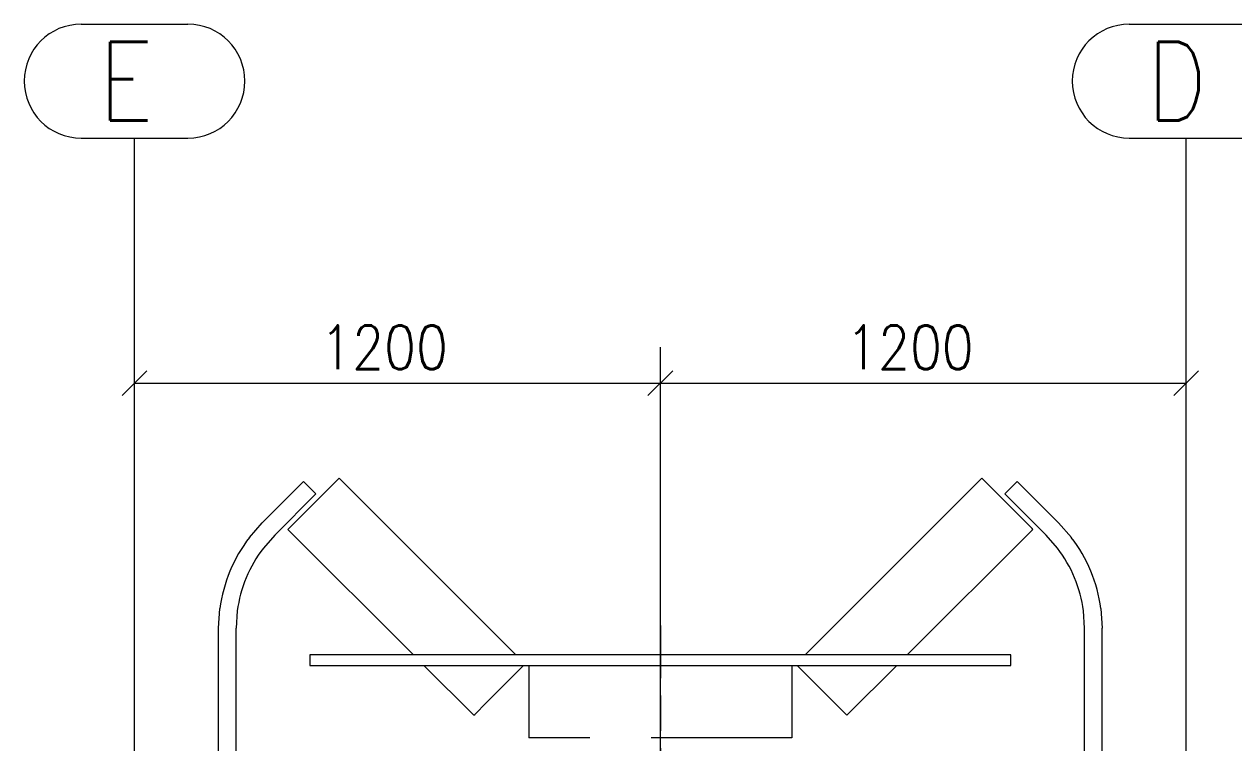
# Model space of a CAD drawing. Header units: millimetres. Extents: x 2 to 845, y 5 to 599.
# Drawn here: x 509.6 to 578.6, y 505.9 to 546.9 of the extents above; entities that cross this region are included whole.
import ezdxf

# ---------------------------------------------------------------- set-up
doc = ezdxf.new("R2010")
doc.units = ezdxf.units.MM
doc.linetypes.add('XKITLINE00', pattern=[0])
doc.linetypes.add('XKITLINE06', pattern=[7, 3, -1, 2, -1])
for name, color, linetype, lineweight in [('Cota', 4, 'Continuous', 0), ('Grelha', 4, 'Continuous', 0), ('Objeto gráfico', 3, 'Continuous', 0), ('Peça', 2, 'Continuous', 0)]:
    doc.layers.add(name, color=color, linetype=linetype, lineweight=lineweight)
doc.styles.add('ROMANS', font='ROMANS__.TTF')
doc.styles.add('SIMPLEX', font='SIMPLEX_.TTF')

# ---------------------------------------------------------------- blocks, each defined once
blk = doc.blocks.new('*A5')
at = {"layer": 'Grelha', "color": 7, "linetype": 'XKITLINE00', "lineweight": 0}
blk.add_line((575.93, 483.32), (575.93, 540.383), dxfattribs=at)
at = {"layer": 'Grelha', "color": 1, "style": 'ROMANS', "width": 0.85}
blk.add_text('D', height=4.5, dxfattribs=at).set_placement((573.678, 541.383))
blk = doc.blocks.new('*A6')
at = {"layer": 'Peça', "color": 1, "linetype": 'XKITLINE00', "lineweight": 0}
for p, q in [((566.287, 520.789), (565.58, 520.082)), ((566.287, 520.789), (568.641, 518.436)), ((565.58, 520.082), (567.933, 517.729)), ((568.641, 518.436), (569.374, 517.6)), ((568.58, 516.991), (567.933, 517.729)), ((571.057, 513.535), (571.13, 512.425)), ((570.13, 512.425), (570.066, 513.404)), ((570.13, 503.057), (570.13, 512.425)), ((571.13, 502.457), (571.13, 512.425))]:
    blk.add_line(p, q, dxfattribs=at)
for radius in [8.5, 7.5]:
    blk.add_arc((562.63, 512.425), radius, 7.5, 37.5, dxfattribs=at)
blk = doc.blocks.new('*A8')
at = {"layer": 'Grelha', "color": 7, "linetype": 'XKITLINE00', "lineweight": 0}
blk.add_line((515.93, 476.824), (515.93, 540.383), dxfattribs=at)
at = {"layer": 'Grelha', "color": 1, "style": 'ROMANS', "width": 0.85}
blk.add_text('E', height=4.5, dxfattribs=at).set_placement((513.887, 541.383))
blk = doc.blocks.new('*A39')
at = {"layer": 'Peça', "color": 1, "linetype": 'XKITLINE00', "lineweight": 0}
for p, q in [((565.93, 510.894), (525.93, 510.894)), ((525.93, 510.894), (525.93, 510.294)), ((565.93, 510.294), (565.93, 510.894)), ((525.93, 510.294), (565.93, 510.294))]:
    blk.add_line(p, q, dxfattribs=at)
blk = doc.blocks.new('*A41')
at = {"layer": 'Peça', "color": 1, "linetype": 'XKITLINE00', "lineweight": 0}
for p, q in [((538.43, 510.282), (538.43, 506.157)), ((538.43, 510.282), (553.43, 510.282)), ((553.43, 510.282), (553.43, 506.157)), ((541.9, 506.157), (538.43, 506.157)), ((553.43, 506.157), (545.4, 506.157))]:
    blk.add_line(p, q, dxfattribs=at)
blk = doc.blocks.new('*A43')
at = {"layer": 'Peça', "color": 1, "linetype": 'XKITLINE00', "lineweight": 0}
for p, q in [((525.573, 520.789), (523.22, 518.436)), ((526.28, 520.082), (525.573, 520.789)), ((523.927, 517.729), (526.28, 520.082)), ((522.487, 517.6), (523.22, 518.436)), ((523.927, 517.729), (523.28, 516.991)), ((520.73, 512.425), (520.803, 513.535)), ((521.794, 513.404), (521.73, 512.425)), ((520.73, 502.457), (520.73, 512.425)), ((521.73, 503.057), (521.73, 512.425))]:
    blk.add_line(p, q, dxfattribs=at)
for radius in [8.5, 7.5]:
    blk.add_arc((529.23, 512.425), radius, 142.5, 172.5, dxfattribs=at)
blk = doc.blocks.new('*A44')
at = {"layer": 'Peça', "color": 1, "linetype": 'XKITLINE00', "lineweight": 0}
for p, q in [((527.548, 520.925), (526.868, 520.245)), ((527.597, 520.974), (527.548, 520.925)), ((527.597, 520.974), (537.677, 510.894)), ((526.868, 520.245), (526.139, 519.516)), ((526.139, 519.516), (524.73, 518.107)), ((524.73, 518.107), (524.68, 518.058)), ((524.68, 518.058), (531.844, 510.894)), ((532.444, 510.294), (535.287, 507.451)), ((538.13, 510.294), (536.368, 508.532)), ((535.337, 507.501), (536.016, 508.18)), ((536.016, 508.18), (536.368, 508.532)), ((535.287, 507.451), (535.337, 507.501))]:
    blk.add_line(p, q, dxfattribs=at)
blk = doc.blocks.new('*A107')
at = {"layer": 'Grelha', "color": 7, "linetype": 'XKITLINE00', "lineweight": 0}
for p, q in [((512.887, 546.883), (518.974, 546.883)), ((512.887, 540.383), (518.974, 540.383))]:
    blk.add_line(p, q, dxfattribs=at)
for centre, start, end in [((512.887, 543.633), 90, 270), ((518.974, 543.633), 270, 90)]:
    blk.add_arc(centre, 3.25, start, end, dxfattribs=at)
blk = doc.blocks.new('*A186')
at = {"layer": 'Grelha', "color": 7, "linetype": 'XKITLINE00', "lineweight": 0}
for p, q in [((572.678, 546.883), (579.182, 546.883)), ((572.678, 540.383), (579.182, 540.383))]:
    blk.add_line(p, q, dxfattribs=at)
for centre, start, end in [((572.678, 543.633), 90, 270), ((579.182, 543.633), 270, 90)]:
    blk.add_arc(centre, 3.25, start, end, dxfattribs=at)
blk = doc.blocks.new('*A187')
at = {"layer": 'Peça', "color": 1, "linetype": 'XKITLINE00', "lineweight": 0}
for p, q in [((554.183, 510.894), (564.263, 520.974)), ((564.458, 520.779), (564.263, 520.974)), ((566.451, 518.787), (564.458, 520.779)), ((567.13, 518.107), (566.451, 518.787)), ((560.017, 510.894), (567.18, 518.058)), ((567.18, 518.058), (567.13, 518.107)), ((553.73, 510.294), (554.737, 509.287)), ((556.573, 507.451), (559.417, 510.294)), ((554.737, 509.287), (556.524, 507.501)), ((556.524, 507.501), (556.573, 507.451))]:
    blk.add_line(p, q, dxfattribs=at)
blk = doc.blocks.new('*A1205')
at = {"layer": 'Objeto gráfico', "color": 7, "linetype": 'XKITLINE06', "lineweight": 0}
blk.add_line((545.93, 512.57), (545.93, 454.227), dxfattribs=at)
blk = doc.blocks.new('*A1250')
at = {"layer": 'Cota', "color": 7, "linetype": 'XKITLINE00', "lineweight": 0}
for p, q in [((545.93, 504.307), (545.93, 528.445)), ((575.93, 480.882), (575.93, 528.445)), ((546.637, 527.103), (545.223, 525.688)), ((576.637, 527.103), (575.223, 525.688)), ((545.93, 526.395), (575.93, 526.395))]:
    blk.add_line(p, q, dxfattribs=at)
at = {"layer": 'Cota', "color": 3}
for p in [(545.93, 526.395), (575.93, 526.395)]:
    blk.add_point(p, dxfattribs=at)
at = {"layer": 'Cota', "color": 3, "style": 'SIMPLEX', "width": 0.85}
blk.add_text('1200', height=2.5, dxfattribs=at).set_placement((556.522, 527.195))
blk = doc.blocks.new('*A1251')
at = {"layer": 'Cota', "color": 7, "linetype": 'XKITLINE00', "lineweight": 0}
for p, q in [((515.93, 480.882), (515.93, 528.445)), ((545.93, 504.307), (545.93, 528.445)), ((516.637, 527.103), (515.223, 525.688)), ((546.637, 527.103), (545.223, 525.688)), ((515.93, 526.395), (545.93, 526.395))]:
    blk.add_line(p, q, dxfattribs=at)
at = {"layer": 'Cota', "color": 3}
for p in [(515.93, 526.395), (545.93, 526.395)]:
    blk.add_point(p, dxfattribs=at)
at = {"layer": 'Cota', "color": 3, "style": 'SIMPLEX', "width": 0.85}
blk.add_text('1200', height=2.5, dxfattribs=at).set_placement((526.522, 527.195))

msp = doc.modelspace()

# ---------------------------------------------------------------- block references
at = {"lineweight": 0}
for name in ['*A107', '*A186', '*A8', '*A5', '*A1251', '*A1250', '*A43', '*A44', '*A187', '*A6', '*A1205', '*A39', '*A41']:
    msp.add_blockref(name, (0, 0), dxfattribs=at)

doc.saveas('drawing.dxf')
